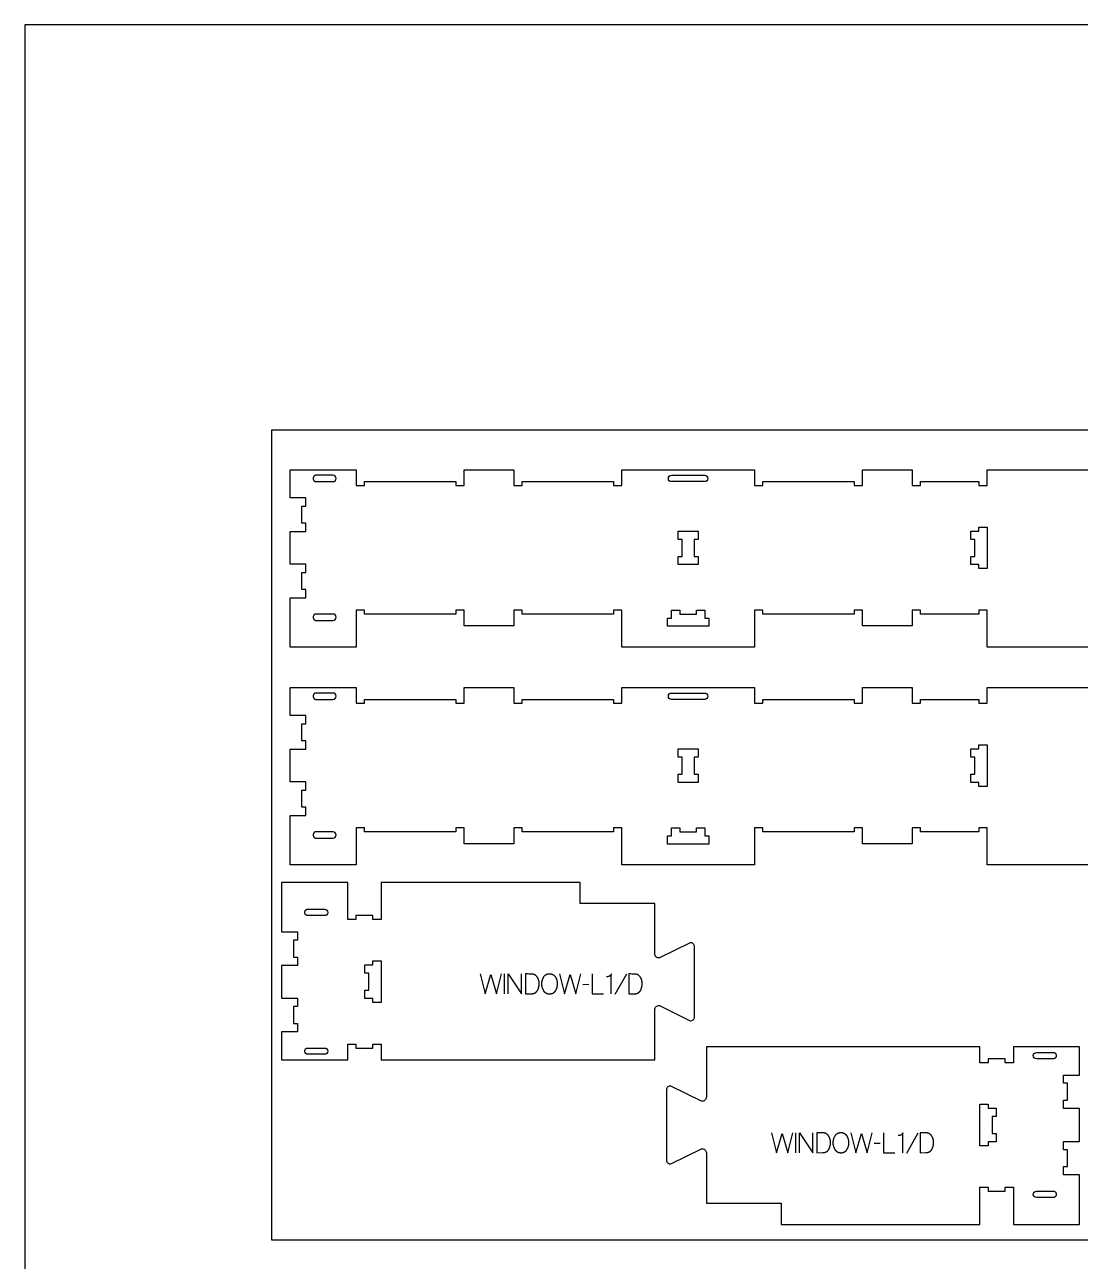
# Model space of a CAD drawing. Extents: x 0 to 4485, y 0 to 8771.
# Drawn here: x 0 to 1590, y 3731 to 5593 of the extents above; entities that cross this region are included whole.
import ezdxf

# ---------------------------------------------------------------- set-up
doc = ezdxf.new("R2010")
doc.units = 0
for name, color, linetype in [('0_SHEET_SPRUCEPLY_2440X122', 1, 'CONTINUOUS'), ('1_ANYTOOL_1MMDEEP_LABELS_S', 2, 'CONTINUOUS'), ('3_ANYTOOL_CUTTHROUGH_INSID', 4, 'CONTINUOUS'), ('4_ANYTOOL_CUTTHROUGH_OUTSI', 5, 'CONTINUOUS'), ('DONOTCUT', 7, 'CONTINUOUS')]:
    doc.layers.add(name, color=color, linetype=linetype)

msp = doc.modelspace()

# ---------------------------------------------------------------- linework, layer by layer
at = {"layer": '0_SHEET_SPRUCEPLY_2440X122'}
msp.add_lwpolyline([(371.7, 4982.6), (371.7, 3762.6), (2811.7, 3762.6), (2811.7, 4982.6)], close=True, dxfattribs=at)
at = {"layer": '1_ANYTOOL_1MMDEEP_LABELS_S', "color": 2}
for points in [[(685.9, 4163.4), (693.6, 4133.4), (702.1, 4162.5), (710.6, 4133.4), (718.1, 4163.4)], [(722.4, 4163.4), (722.4, 4133.4)], [(728.4, 4133.4), (728.4, 4163.4), (748.5, 4133.4), (748.5, 4163.4)], [(805.3, 4163.4), (813, 4133.4), (821.5, 4162.5), (830, 4133.4), (837.5, 4163.4)], [(854.8, 4163.4), (854.8, 4133.4), (871.9, 4133.4)], [(883.6, 4133.4), (883.6, 4163.4), (883.6, 4163.3), (883.6, 4163.1), (883.5, 4163), (883.5, 4162.9), (883.5, 4162.7), (883.4, 4162.6), (883.4, 4162.4), (883.3, 4162.3), (883.3, 4162.2), (883.2, 4162.1), (883.2, 4162), (883.2, 4161.9), (883.1, 4161.9), (883.1, 4161.8), (883.1, 4161.8), (883, 4161.7), (883, 4161.6), (883, 4161.6), (882.9, 4161.5), (882.9, 4161.5), (882.8, 4161.4), (882.8, 4161.4), (882.8, 4161.3), (882.7, 4161.3), (882.7, 4161.2), (882.6, 4161.2), (882.6, 4161.1), (882.5, 4161.1), (882.5, 4161), (882.4, 4161), (882.4, 4160.9), (882.3, 4160.9), (882.2, 4160.8), (882.1, 4160.7), (882, 4160.6), (881.9, 4160.5), (881.8, 4160.4), (881.7, 4160.4), (881.5, 4160.3), (881.4, 4160.2), (881.3, 4160.2), (881.1, 4160.1), (881, 4160), (880.7, 4159.9), (880.4, 4159.8), (880.1, 4159.7), (879.9, 4159.6), (879.6, 4159.5), (879.3, 4159.4), (879, 4159.4), (878.7, 4159.3), (878.5, 4159.3), (878.2, 4159.2), (877.9, 4159.2), (877.7, 4159.1), (877.4, 4159.1), (877.1, 4159.1), (876.9, 4159.1), (876.6, 4159.1)], [(906.3, 4162.9), (889.1, 4132.2)], [(849.7, 4147.3), (840.9, 4147.2)], [(1124.8, 3924.1), (1132.5, 3894.1), (1141, 3923.2), (1149.5, 3894.1), (1157, 3924.1)], [(1161.3, 3924.1), (1161.3, 3894.1)], [(1167.3, 3894.1), (1167.3, 3924.1), (1187.4, 3894.1), (1187.4, 3924.1)], [(1244.2, 3924.1), (1251.9, 3894.1), (1260.4, 3923.2), (1268.9, 3894.1), (1276.4, 3924.1)], [(1293.7, 3924.1), (1293.7, 3894.1), (1310.8, 3894.1)], [(1322.5, 3894.1), (1322.5, 3924.1), (1322.5, 3924), (1322.5, 3923.8), (1322.5, 3923.7), (1322.4, 3923.5), (1322.4, 3923.4), (1322.3, 3923.3), (1322.3, 3923.1), (1322.3, 3923), (1322.2, 3922.9), (1322.1, 3922.7), (1322.1, 3922.7), (1322.1, 3922.6), (1322.1, 3922.6), (1322, 3922.5), (1322, 3922.4), (1322, 3922.4), (1321.9, 3922.3), (1321.9, 3922.3), (1321.8, 3922.2), (1321.8, 3922.2), (1321.8, 3922.1), (1321.7, 3922.1), (1321.7, 3922), (1321.6, 3921.9), (1321.6, 3921.9), (1321.6, 3921.8), (1321.5, 3921.8), (1321.5, 3921.7), (1321.4, 3921.7), (1321.4, 3921.7), (1321.3, 3921.6), (1321.3, 3921.6), (1321.2, 3921.5), (1321.1, 3921.4), (1320.9, 3921.3), (1320.8, 3921.2), (1320.7, 3921.1), (1320.6, 3921.1), (1320.5, 3921), (1320.3, 3920.9), (1320.2, 3920.8), (1320.1, 3920.8), (1319.9, 3920.7), (1319.6, 3920.6), (1319.3, 3920.5), (1319.1, 3920.4), (1318.8, 3920.3), (1318.5, 3920.2), (1318.2, 3920.1), (1317.9, 3920.1), (1317.7, 3920), (1317.4, 3919.9), (1317.1, 3919.9), (1316.9, 3919.9), (1316.6, 3919.8), (1316.3, 3919.8), (1316.1, 3919.8), (1315.8, 3919.8), (1315.5, 3919.8)], [(1345.2, 3923.6), (1328.1, 3892.8)], [(1288.6, 3908), (1279.8, 3907.9)]]:
    msp.add_lwpolyline(points, dxfattribs=at)
for points in [[(754.5, 4163.4), (754.5, 4133.4), (763.1, 4133.5), (763.5, 4133.5), (763.9, 4133.5), (764.3, 4133.5), (764.6, 4133.6), (765, 4133.6), (765.4, 4133.7), (765.8, 4133.8), (766.1, 4133.8), (766.5, 4133.9), (766.8, 4134), (767.1, 4134.1), (767.5, 4134.2), (767.8, 4134.4), (767.9, 4134.4), (768.1, 4134.5), (768.2, 4134.6), (768.4, 4134.6), (768.5, 4134.7), (768.7, 4134.8), (768.8, 4134.9), (769, 4134.9), (769.1, 4135), (769.2, 4135.1), (769.4, 4135.2), (769.5, 4135.3), (769.7, 4135.4), (769.8, 4135.5), (769.9, 4135.6), (770, 4135.7), (770.2, 4135.8), (770.3, 4135.9), (770.4, 4136), (770.5, 4136.1), (770.6, 4136.2), (770.7, 4136.3), (770.9, 4136.5), (771, 4136.6), (771.1, 4136.7), (771.2, 4136.8), (771.3, 4136.9), (771.4, 4137.1), (771.5, 4137.2), (771.6, 4137.3), (771.7, 4137.5), (771.8, 4137.6), (772, 4137.9), (772.1, 4138.2), (772.3, 4138.5), (772.6, 4139.1), (772.9, 4139.7), (773.2, 4140.4), (773.5, 4141), (773.7, 4141.7), (773.9, 4142.3), (774.1, 4143), (774.3, 4143.6), (774.4, 4144.3), (774.6, 4144.9), (774.7, 4145.6), (774.8, 4146.3), (774.8, 4147), (774.9, 4147.7), (774.9, 4148.4), (774.9, 4149.1), (774.9, 4149.7), (774.9, 4150.3), (774.8, 4150.9), (774.8, 4151.4), (774.7, 4152), (774.6, 4152.3), (774.6, 4152.6), (774.5, 4152.9), (774.4, 4153.1), (774.4, 4153.4), (774.3, 4153.7), (774.2, 4154), (774.1, 4154.2), (774, 4154.5), (774, 4154.8), (773.9, 4155.1), (773.7, 4155.3), (773.6, 4155.6), (773.5, 4155.9), (773.3, 4156.4), (773, 4156.9), (772.7, 4157.4), (772.4, 4157.9), (772.2, 4158.2), (772, 4158.5), (771.8, 4158.8), (771.6, 4159.1), (771.4, 4159.4), (771.2, 4159.6), (771, 4159.9), (770.8, 4160.1), (770.6, 4160.3), (770.3, 4160.6), (770.1, 4160.8), (769.9, 4161), (769.6, 4161.2), (769.4, 4161.4), (769.2, 4161.5), (768.9, 4161.7), (768.7, 4161.9), (768.4, 4162), (768.2, 4162.1), (767.9, 4162.3), (767.6, 4162.4), (767.4, 4162.5), (767.1, 4162.6), (766.8, 4162.7), (766.6, 4162.8), (766.3, 4162.9), (766, 4162.9), (765.7, 4163), (765.4, 4163), (765.1, 4163.1), (764.8, 4163.1), (764.5, 4163.1), (762.1, 4163.2), (759.6, 4163.3), (757.1, 4163.4)], [(791, 4163.7), (791.4, 4163.7), (791.7, 4163.7), (792.1, 4163.7), (792.4, 4163.7), (792.6, 4163.6), (792.8, 4163.6), (792.9, 4163.6), (793.1, 4163.5), (793.3, 4163.5), (793.4, 4163.5), (793.6, 4163.4), (793.8, 4163.4), (793.9, 4163.3), (794.1, 4163.3), (794.2, 4163.2), (794.4, 4163.2), (794.5, 4163.1), (794.7, 4163), (794.8, 4163), (795, 4162.9), (795.1, 4162.8), (795.3, 4162.8), (795.4, 4162.7), (795.6, 4162.6), (795.7, 4162.5), (795.8, 4162.4), (796, 4162.4), (796.1, 4162.3), (796.4, 4162.1), (796.6, 4161.9), (796.9, 4161.7), (797.1, 4161.5), (797.3, 4161.3), (797.6, 4161), (797.8, 4160.8), (798, 4160.6), (798.2, 4160.4), (798.4, 4160.1), (798.6, 4159.9), (798.8, 4159.6), (799, 4159.3), (799.2, 4159.1), (799.4, 4158.8), (799.5, 4158.5), (799.7, 4158.2), (799.9, 4157.9), (800, 4157.6), (800.2, 4157.3), (800.3, 4157), (800.5, 4156.7), (800.6, 4156.4), (800.7, 4156.1), (800.8, 4155.8), (800.9, 4155.5), (801.1, 4155.2), (801.2, 4154.8), (801.3, 4154.5), (801.3, 4154.2), (801.4, 4153.8), (801.5, 4153.5), (801.7, 4152.8), (801.8, 4152.1), (801.9, 4151.5), (802, 4150.8), (802, 4150.2), (802.1, 4149.5), (802.1, 4148.9), (802.1, 4148.2), (802.1, 4147.6), (802.1, 4147), (802, 4146.3), (802, 4145.7), (801.9, 4145), (801.7, 4144.4), (801.6, 4143.8), (801.4, 4143.1), (801.3, 4142.5), (801.1, 4141.9), (800.8, 4141.2), (800.6, 4140.6), (800.3, 4139.9), (800, 4139.3), (799.7, 4138.7), (799.4, 4138), (799.2, 4137.7), (799, 4137.4), (798.8, 4137.1), (798.6, 4136.8), (798.4, 4136.6), (798.2, 4136.3), (798, 4136), (797.8, 4135.8), (797.7, 4135.7), (797.6, 4135.6), (797.4, 4135.5), (797.3, 4135.3), (797.2, 4135.2), (797.1, 4135.1), (797, 4135), (796.8, 4134.9), (796.7, 4134.8), (796.6, 4134.7), (796.5, 4134.6), (796.3, 4134.5), (796.2, 4134.5), (796.1, 4134.4), (795.9, 4134.3), (795.8, 4134.2), (795.7, 4134.1), (795.5, 4134), (795.4, 4134), (795.3, 4133.9), (795.1, 4133.8), (795, 4133.8), (794.8, 4133.7), (794.7, 4133.6), (794.5, 4133.6), (794.4, 4133.5), (794.2, 4133.5), (794.1, 4133.4), (793.7, 4133.3), (793.4, 4133.2), (793.1, 4133.2), (792.8, 4133.1), (792.4, 4133.1), (792.1, 4133), (791.7, 4133), (791.4, 4132.9), (791, 4132.9), (790.7, 4132.9), (790.3, 4132.9), (789.9, 4132.9), (789.5, 4133), (789.2, 4133), (788.8, 4133.1), (788.5, 4133.1), (788.1, 4133.2), (787.8, 4133.3), (787.4, 4133.3), (787.1, 4133.4), (787, 4133.5), (786.8, 4133.5), (786.7, 4133.6), (786.5, 4133.7), (786.3, 4133.7), (786.2, 4133.8), (786, 4133.9), (785.9, 4133.9), (785.8, 4134), (785.6, 4134.1), (785.5, 4134.1), (785.3, 4134.2), (785.2, 4134.3), (785.1, 4134.4), (784.9, 4134.5), (784.8, 4134.6), (784.7, 4134.7), (784.5, 4134.8), (784.4, 4134.9), (784.3, 4135), (784.1, 4135.1), (784, 4135.2), (783.9, 4135.3), (783.8, 4135.4), (783.7, 4135.5), (783.5, 4135.6), (783.4, 4135.7), (783.3, 4135.8), (783.2, 4136), (783.1, 4136.1), (782.9, 4136.4), (782.7, 4136.6), (782.5, 4136.9), (782.3, 4137.2), (782.1, 4137.5), (781.9, 4137.8), (781.7, 4138.1), (781.4, 4138.8), (781.1, 4139.4), (780.8, 4140.1), (780.5, 4140.7), (780.3, 4141.4), (780, 4142), (779.8, 4142.7), (779.6, 4143.3), (779.5, 4144), (779.3, 4144.6), (779.2, 4145.3), (779.1, 4145.9), (779, 4146.6), (779, 4147.2), (779, 4147.9), (779, 4148.5), (779, 4149.2), (779, 4149.9), (779.1, 4150.6), (779.1, 4151.3), (779.2, 4151.9), (779.4, 4152.6), (779.5, 4153.3), (779.7, 4153.9), (779.9, 4154.6), (780.1, 4155.2), (780.3, 4155.8), (780.6, 4156.5), (780.9, 4157.1), (781.2, 4157.7), (781.5, 4158.3), (781.8, 4158.9), (782, 4159.2), (782.2, 4159.5), (782.4, 4159.8), (782.6, 4160.1), (782.8, 4160.3), (783, 4160.6), (783.3, 4160.8), (783.5, 4161), (783.6, 4161.1), (783.7, 4161.3), (783.9, 4161.4), (784, 4161.5), (784.1, 4161.6), (784.2, 4161.7), (784.4, 4161.8), (784.5, 4161.9), (784.6, 4162), (784.7, 4162), (784.9, 4162.1), (785, 4162.2), (785.2, 4162.3), (785.3, 4162.4), (785.4, 4162.5), (785.6, 4162.5), (785.7, 4162.6), (785.9, 4162.7), (786.2, 4162.8), (786.5, 4162.9), (786.8, 4163.1), (787.1, 4163.2), (787.4, 4163.3), (787.7, 4163.4), (788.1, 4163.4), (788.4, 4163.5), (788.8, 4163.6), (789.1, 4163.6), (789.5, 4163.7), (789.8, 4163.7), (790.2, 4163.7), (790.6, 4163.7)], [(909.8, 4163.4), (909.8, 4133.4), (918.3, 4133.5), (918.7, 4133.5), (919.1, 4133.5), (919.5, 4133.5), (919.9, 4133.6), (920.3, 4133.6), (920.6, 4133.7), (921, 4133.8), (921.3, 4133.8), (921.7, 4133.9), (922, 4134), (922.4, 4134.1), (922.7, 4134.2), (923, 4134.4), (923.2, 4134.4), (923.3, 4134.5), (923.5, 4134.6), (923.6, 4134.6), (923.8, 4134.7), (923.9, 4134.8), (924.1, 4134.9), (924.2, 4134.9), (924.3, 4135), (924.5, 4135.1), (924.6, 4135.2), (924.7, 4135.3), (924.9, 4135.4), (925, 4135.5), (925.1, 4135.6), (925.3, 4135.7), (925.4, 4135.8), (925.5, 4135.9), (925.6, 4136), (925.7, 4136.1), (925.9, 4136.2), (926, 4136.3), (926.1, 4136.5), (926.2, 4136.6), (926.3, 4136.7), (926.4, 4136.8), (926.5, 4136.9), (926.6, 4137.1), (926.7, 4137.2), (926.8, 4137.3), (926.9, 4137.5), (927, 4137.6), (927.2, 4137.9), (927.4, 4138.2), (927.5, 4138.5), (927.9, 4139.1), (928.1, 4139.7), (928.4, 4140.4), (928.7, 4141), (928.9, 4141.7), (929.1, 4142.3), (929.3, 4143), (929.5, 4143.6), (929.7, 4144.3), (929.8, 4144.9), (929.9, 4145.6), (930, 4146.3), (930.1, 4147), (930.1, 4147.7), (930.1, 4148.4), (930.2, 4149.1), (930.1, 4149.7), (930.1, 4150.3), (930.1, 4150.9), (930, 4151.4), (929.9, 4152), (929.9, 4152.3), (929.8, 4152.6), (929.7, 4152.9), (929.7, 4153.1), (929.6, 4153.4), (929.5, 4153.7), (929.4, 4154), (929.4, 4154.2), (929.3, 4154.5), (929.2, 4154.8), (929.1, 4155.1), (929, 4155.3), (928.9, 4155.6), (928.8, 4155.9), (928.5, 4156.4), (928.2, 4156.9), (928, 4157.4), (927.7, 4157.9), (927.5, 4158.2), (927.3, 4158.5), (927.1, 4158.8), (926.9, 4159.1), (926.7, 4159.4), (926.4, 4159.6), (926.2, 4159.9), (926, 4160.1), (925.8, 4160.3), (925.6, 4160.6), (925.3, 4160.8), (925.1, 4161), (924.9, 4161.2), (924.6, 4161.4), (924.4, 4161.5), (924.1, 4161.7), (923.9, 4161.9), (923.6, 4162), (923.4, 4162.1), (923.1, 4162.3), (922.9, 4162.4), (922.6, 4162.5), (922.3, 4162.6), (922.1, 4162.7), (921.8, 4162.8), (921.5, 4162.9), (921.2, 4162.9), (920.9, 4163), (920.6, 4163), (920.4, 4163.1), (920.1, 4163.1), (919.8, 4163.1), (917.3, 4163.2), (914.8, 4163.3), (912.3, 4163.4)], [(1193.4, 3924.1), (1193.4, 3894.1), (1202, 3894.2), (1202.4, 3894.2), (1202.8, 3894.2), (1203.2, 3894.2), (1203.6, 3894.3), (1203.9, 3894.3), (1204.3, 3894.4), (1204.7, 3894.4), (1205, 3894.5), (1205.4, 3894.6), (1205.7, 3894.7), (1206.1, 3894.8), (1206.4, 3894.9), (1206.7, 3895), (1206.9, 3895.1), (1207, 3895.2), (1207.2, 3895.2), (1207.3, 3895.3), (1207.5, 3895.4), (1207.6, 3895.5), (1207.8, 3895.5), (1207.9, 3895.6), (1208, 3895.7), (1208.2, 3895.8), (1208.3, 3895.9), (1208.4, 3896), (1208.6, 3896.1), (1208.7, 3896.2), (1208.8, 3896.3), (1209, 3896.4), (1209.1, 3896.5), (1209.2, 3896.6), (1209.3, 3896.7), (1209.4, 3896.8), (1209.6, 3896.9), (1209.7, 3897), (1209.8, 3897.1), (1209.9, 3897.3), (1210, 3897.4), (1210.1, 3897.5), (1210.2, 3897.6), (1210.3, 3897.8), (1210.4, 3897.9), (1210.5, 3898), (1210.6, 3898.2), (1210.7, 3898.3), (1210.9, 3898.6), (1211.1, 3898.9), (1211.2, 3899.2), (1211.5, 3899.8), (1211.8, 3900.4), (1212.1, 3901.1), (1212.4, 3901.7), (1212.6, 3902.3), (1212.8, 3903), (1213, 3903.6), (1213.2, 3904.3), (1213.3, 3905), (1213.5, 3905.6), (1213.6, 3906.3), (1213.7, 3907), (1213.8, 3907.7), (1213.8, 3908.4), (1213.8, 3909.1), (1213.8, 3909.8), (1213.8, 3910.4), (1213.8, 3911), (1213.8, 3911.5), (1213.7, 3912.1), (1213.6, 3912.7), (1213.5, 3913), (1213.5, 3913.3), (1213.4, 3913.5), (1213.4, 3913.8), (1213.3, 3914.1), (1213.2, 3914.4), (1213.1, 3914.7), (1213.1, 3914.9), (1213, 3915.2), (1212.9, 3915.5), (1212.8, 3915.7), (1212.7, 3916), (1212.6, 3916.3), (1212.4, 3916.5), (1212.2, 3917.1), (1211.9, 3917.6), (1211.7, 3918.1), (1211.4, 3918.6), (1211.2, 3918.9), (1211, 3919.2), (1210.8, 3919.5), (1210.6, 3919.8), (1210.4, 3920), (1210.1, 3920.3), (1209.9, 3920.5), (1209.7, 3920.8), (1209.5, 3921), (1209.3, 3921.2), (1209, 3921.5), (1208.8, 3921.7), (1208.6, 3921.9), (1208.3, 3922), (1208.1, 3922.2), (1207.8, 3922.4), (1207.6, 3922.5), (1207.3, 3922.7), (1207.1, 3922.8), (1206.8, 3923), (1206.6, 3923.1), (1206.3, 3923.2), (1206, 3923.3), (1205.8, 3923.4), (1205.5, 3923.5), (1205.2, 3923.6), (1204.9, 3923.6), (1204.6, 3923.7), (1204.3, 3923.7), (1204, 3923.8), (1203.7, 3923.8), (1203.4, 3923.8), (1201, 3923.9), (1198.5, 3924), (1196, 3924.1)], [(1229.9, 3924.4), (1230.3, 3924.4), (1230.7, 3924.4), (1231, 3924.4), (1231.4, 3924.3), (1231.5, 3924.3), (1231.7, 3924.3), (1231.9, 3924.3), (1232, 3924.2), (1232.2, 3924.2), (1232.4, 3924.1), (1232.5, 3924.1), (1232.7, 3924.1), (1232.8, 3924), (1233, 3924), (1233.2, 3923.9), (1233.3, 3923.9), (1233.5, 3923.8), (1233.6, 3923.7), (1233.8, 3923.7), (1233.9, 3923.6), (1234.1, 3923.5), (1234.2, 3923.5), (1234.3, 3923.4), (1234.5, 3923.3), (1234.6, 3923.2), (1234.7, 3923.1), (1234.9, 3923), (1235, 3922.9), (1235.3, 3922.8), (1235.5, 3922.6), (1235.8, 3922.4), (1236, 3922.2), (1236.3, 3921.9), (1236.5, 3921.7), (1236.7, 3921.5), (1236.9, 3921.3), (1237.1, 3921), (1237.3, 3920.8), (1237.5, 3920.5), (1237.7, 3920.3), (1237.9, 3920), (1238.1, 3919.8), (1238.3, 3919.5), (1238.5, 3919.2), (1238.6, 3918.9), (1238.8, 3918.6), (1238.9, 3918.3), (1239.1, 3918), (1239.2, 3917.7), (1239.4, 3917.4), (1239.5, 3917.1), (1239.6, 3916.8), (1239.8, 3916.5), (1239.9, 3916.2), (1240, 3915.9), (1240.1, 3915.5), (1240.2, 3915.2), (1240.3, 3914.9), (1240.4, 3914.5), (1240.4, 3914.2), (1240.6, 3913.5), (1240.7, 3912.8), (1240.8, 3912.2), (1240.9, 3911.5), (1241, 3910.8), (1241, 3910.2), (1241, 3909.5), (1241.1, 3908.9), (1241, 3908.3), (1241, 3907.6), (1241, 3907), (1240.9, 3906.4), (1240.8, 3905.7), (1240.7, 3905.1), (1240.5, 3904.5), (1240.4, 3903.8), (1240.2, 3903.2), (1240, 3902.5), (1239.8, 3901.9), (1239.5, 3901.3), (1239.2, 3900.6), (1238.9, 3900), (1238.6, 3899.4), (1238.3, 3898.7), (1238.1, 3898.4), (1237.9, 3898.1), (1237.7, 3897.8), (1237.6, 3897.5), (1237.4, 3897.2), (1237.1, 3897), (1236.9, 3896.7), (1236.7, 3896.5), (1236.6, 3896.4), (1236.5, 3896.2), (1236.4, 3896.1), (1236.3, 3896), (1236.1, 3895.9), (1236, 3895.8), (1235.9, 3895.7), (1235.8, 3895.6), (1235.6, 3895.5), (1235.5, 3895.4), (1235.4, 3895.3), (1235.3, 3895.2), (1235.1, 3895.1), (1235, 3895.1), (1234.9, 3895), (1234.7, 3894.9), (1234.6, 3894.8), (1234.5, 3894.7), (1234.3, 3894.7), (1234.2, 3894.6), (1234, 3894.5), (1233.9, 3894.5), (1233.7, 3894.4), (1233.6, 3894.3), (1233.4, 3894.3), (1233.3, 3894.2), (1233.1, 3894.2), (1233, 3894.1), (1232.7, 3894), (1232.4, 3893.9), (1232, 3893.9), (1231.7, 3893.8), (1231.4, 3893.7), (1231, 3893.7), (1230.7, 3893.7), (1230.3, 3893.6), (1229.9, 3893.6), (1229.6, 3893.6), (1229.2, 3893.6), (1228.8, 3893.6), (1228.4, 3893.7), (1228.1, 3893.7), (1227.7, 3893.7), (1227.4, 3893.8), (1227, 3893.9), (1226.7, 3893.9), (1226.4, 3894), (1226, 3894.1), (1225.9, 3894.2), (1225.7, 3894.2), (1225.6, 3894.3), (1225.4, 3894.3), (1225.3, 3894.4), (1225.1, 3894.5), (1225, 3894.5), (1224.8, 3894.6), (1224.7, 3894.7), (1224.5, 3894.8), (1224.4, 3894.8), (1224.3, 3894.9), (1224.1, 3895), (1224, 3895.1), (1223.8, 3895.2), (1223.7, 3895.3), (1223.6, 3895.3), (1223.4, 3895.4), (1223.3, 3895.5), (1223.2, 3895.6), (1223.1, 3895.7), (1222.9, 3895.8), (1222.8, 3896), (1222.7, 3896.1), (1222.6, 3896.2), (1222.5, 3896.3), (1222.3, 3896.4), (1222.2, 3896.5), (1222.1, 3896.7), (1222, 3896.8), (1221.8, 3897), (1221.6, 3897.3), (1221.4, 3897.6), (1221.2, 3897.9), (1221, 3898.2), (1220.8, 3898.5), (1220.6, 3898.8), (1220.3, 3899.4), (1220, 3900.1), (1219.7, 3900.7), (1219.4, 3901.4), (1219.2, 3902), (1219, 3902.7), (1218.7, 3903.3), (1218.6, 3904), (1218.4, 3904.6), (1218.3, 3905.3), (1218.1, 3906), (1218, 3906.6), (1218, 3907.3), (1217.9, 3907.9), (1217.9, 3908.6), (1217.9, 3909.2), (1217.9, 3909.9), (1217.9, 3910.6), (1218, 3911.3), (1218.1, 3912), (1218.2, 3912.6), (1218.3, 3913.3), (1218.4, 3913.9), (1218.6, 3914.6), (1218.8, 3915.2), (1219, 3915.9), (1219.2, 3916.5), (1219.5, 3917.1), (1219.8, 3917.8), (1220.1, 3918.4), (1220.4, 3919), (1220.8, 3919.6), (1220.9, 3919.9), (1221.1, 3920.2), (1221.3, 3920.5), (1221.5, 3920.7), (1221.8, 3921), (1222, 3921.2), (1222.2, 3921.5), (1222.4, 3921.7), (1222.5, 3921.8), (1222.7, 3921.9), (1222.8, 3922), (1222.9, 3922.1), (1223, 3922.3), (1223.2, 3922.4), (1223.3, 3922.4), (1223.4, 3922.5), (1223.5, 3922.6), (1223.7, 3922.7), (1223.8, 3922.8), (1223.9, 3922.9), (1224.1, 3923), (1224.2, 3923.1), (1224.4, 3923.1), (1224.5, 3923.2), (1224.6, 3923.3), (1224.8, 3923.4), (1225.1, 3923.5), (1225.4, 3923.6), (1225.7, 3923.8), (1226, 3923.9), (1226.3, 3924), (1226.7, 3924), (1227, 3924.1), (1227.3, 3924.2), (1227.7, 3924.3), (1228, 3924.3), (1228.4, 3924.4), (1228.8, 3924.4), (1229.1, 3924.4), (1229.5, 3924.4)], [(1348.7, 3924.1), (1348.7, 3894.1), (1357.2, 3894.2), (1357.6, 3894.2), (1358, 3894.2), (1358.4, 3894.2), (1358.8, 3894.3), (1359.2, 3894.3), (1359.5, 3894.4), (1359.9, 3894.4), (1360.3, 3894.5), (1360.6, 3894.6), (1361, 3894.7), (1361.3, 3894.8), (1361.6, 3894.9), (1361.9, 3895), (1362.1, 3895.1), (1362.2, 3895.2), (1362.4, 3895.2), (1362.5, 3895.3), (1362.7, 3895.4), (1362.8, 3895.5), (1363, 3895.5), (1363.1, 3895.6), (1363.3, 3895.7), (1363.4, 3895.8), (1363.5, 3895.9), (1363.7, 3896), (1363.8, 3896.1), (1363.9, 3896.2), (1364.1, 3896.3), (1364.2, 3896.4), (1364.3, 3896.5), (1364.4, 3896.6), (1364.5, 3896.7), (1364.7, 3896.8), (1364.8, 3896.9), (1364.9, 3897), (1365, 3897.1), (1365.1, 3897.3), (1365.2, 3897.4), (1365.3, 3897.5), (1365.4, 3897.6), (1365.5, 3897.8), (1365.6, 3897.9), (1365.7, 3898), (1365.8, 3898.2), (1365.9, 3898.3), (1366.1, 3898.6), (1366.3, 3898.9), (1366.5, 3899.2), (1366.8, 3899.8), (1367.1, 3900.4), (1367.3, 3901.1), (1367.6, 3901.7), (1367.8, 3902.3), (1368.1, 3903), (1368.2, 3903.6), (1368.4, 3904.3), (1368.6, 3905), (1368.7, 3905.6), (1368.8, 3906.3), (1368.9, 3907), (1369, 3907.7), (1369, 3908.4), (1369.1, 3909.1), (1369.1, 3909.8), (1369.1, 3910.4), (1369, 3911), (1369, 3911.5), (1368.9, 3912.1), (1368.8, 3912.7), (1368.8, 3913), (1368.7, 3913.3), (1368.7, 3913.5), (1368.6, 3913.8), (1368.5, 3914.1), (1368.4, 3914.4), (1368.4, 3914.7), (1368.3, 3914.9), (1368.2, 3915.2), (1368.1, 3915.5), (1368, 3915.7), (1367.9, 3916), (1367.8, 3916.3), (1367.7, 3916.5), (1367.4, 3917.1), (1367.2, 3917.6), (1366.9, 3918.1), (1366.6, 3918.6), (1366.4, 3918.9), (1366.2, 3919.2), (1366, 3919.5), (1365.8, 3919.8), (1365.6, 3920), (1365.4, 3920.3), (1365.2, 3920.5), (1364.9, 3920.8), (1364.7, 3921), (1364.5, 3921.2), (1364.3, 3921.5), (1364, 3921.7), (1363.8, 3921.9), (1363.6, 3922), (1363.3, 3922.2), (1363.1, 3922.4), (1362.8, 3922.5), (1362.6, 3922.7), (1362.3, 3922.8), (1362.1, 3923), (1361.8, 3923.1), (1361.5, 3923.2), (1361.3, 3923.3), (1361, 3923.4), (1360.7, 3923.5), (1360.4, 3923.6), (1360.1, 3923.6), (1359.9, 3923.7), (1359.6, 3923.7), (1359.3, 3923.8), (1359, 3923.8), (1358.7, 3923.8), (1356.2, 3923.9), (1353.8, 3924), (1351.2, 3924.1)]]:
    msp.add_lwpolyline(points, close=True, dxfattribs=at)
at = {"layer": '3_ANYTOOL_CUTTHROUGH_INSID', "color": 4}
for points in [[(464.3, 4914.6), (438.6, 4914.6), (438.5, 4914.6), (438.4, 4914.6), (438.3, 4914.6), (438.2, 4914.6), (438.1, 4914.6), (438, 4914.5), (437.9, 4914.5), (437.8, 4914.5), (437.7, 4914.5), (437.6, 4914.5), (437.5, 4914.4), (437.4, 4914.4), (437.3, 4914.4), (437.2, 4914.3), (437.1, 4914.3), (437, 4914.2), (436.9, 4914.2), (436.8, 4914.1), (436.8, 4914.1), (436.7, 4914), (436.6, 4914), (436.5, 4913.9), (436.4, 4913.8), (436.3, 4913.8), (436.2, 4913.7), (436.1, 4913.6), (436.1, 4913.6), (436, 4913.5), (435.9, 4913.4), (435.8, 4913.3), (435.8, 4913.2), (435.7, 4913.2), (435.6, 4913.1), (435.5, 4913), (435.5, 4912.9), (435.4, 4912.8), (435.4, 4912.7), (435.3, 4912.6), (435.2, 4912.5), (435.2, 4912.4), (435.1, 4912.3), (435.1, 4912.2), (435, 4912.1), (435, 4912), (435, 4911.9), (434.9, 4911.8), (434.9, 4911.7), (434.8, 4911.6), (434.8, 4911.5), (434.8, 4911.3), (434.7, 4911.2), (434.7, 4911.1), (434.7, 4911), (434.7, 4910.9), (434.7, 4910.8), (434.6, 4910.7), (434.6, 4910.6), (434.6, 4910.5), (434.6, 4910.4), (434.6, 4910.3), (434.6, 4910.2), (434.6, 4910.1), (434.6, 4909.9), (434.6, 4909.8), (434.6, 4909.7), (434.6, 4909.6), (434.6, 4909.5), (434.6, 4909.4), (434.6, 4909.3), (434.6, 4909.2), (434.6, 4909.1), (434.6, 4909), (434.7, 4908.9), (434.7, 4908.8), (434.7, 4908.7), (434.7, 4908.6), (434.7, 4908.4), (434.8, 4908.3), (434.8, 4908.2), (434.8, 4908.1), (434.9, 4908), (434.9, 4907.9), (435, 4907.8), (435, 4907.7), (435, 4907.6), (435.1, 4907.5), (435.1, 4907.4), (435.2, 4907.3), (435.2, 4907.2), (435.3, 4907.1), (435.4, 4907), (435.4, 4906.9), (435.5, 4906.8), (435.5, 4906.7), (435.6, 4906.6), (435.7, 4906.5), (435.8, 4906.4), (435.8, 4906.4), (435.9, 4906.3), (436, 4906.2), (436.1, 4906.1), (436.1, 4906), (436.2, 4906), (436.3, 4905.9), (436.4, 4905.8), (436.5, 4905.8), (436.6, 4905.7), (436.7, 4905.7), (436.8, 4905.6), (436.8, 4905.5), (436.9, 4905.5), (437, 4905.4), (437.1, 4905.4), (437.2, 4905.4), (437.3, 4905.3), (437.4, 4905.3), (437.5, 4905.3), (437.6, 4905.2), (437.7, 4905.2), (437.8, 4905.2), (437.9, 4905.2), (438, 4905.1), (438.1, 4905.1), (438.2, 4905.1), (438.3, 4905.1), (438.4, 4905.1), (438.5, 4905.1), (438.6, 4905.1), (464.3, 4905.1, 1)], [(974.3, 4914.6), (1024.3, 4914.6, -1), (1024.3, 4905.1), (974.3, 4905.1, -1)], [(464.3, 4696.1, 1), (464.3, 4705.6), (438.6, 4705.6), (438.5, 4705.6), (438.4, 4705.6), (438.3, 4705.6), (438.2, 4705.6), (438.1, 4705.6), (438, 4705.5), (437.9, 4705.5), (437.8, 4705.5), (437.7, 4705.5), (437.6, 4705.5), (437.5, 4705.4), (437.4, 4705.4), (437.3, 4705.4), (437.2, 4705.3), (437.1, 4705.3), (437, 4705.2), (436.9, 4705.2), (436.8, 4705.1), (436.8, 4705.1), (436.7, 4705), (436.6, 4705), (436.5, 4704.9), (436.4, 4704.8), (436.3, 4704.8), (436.2, 4704.7), (436.1, 4704.6), (436.1, 4704.6), (436, 4704.5), (435.9, 4704.4), (435.8, 4704.3), (435.8, 4704.2), (435.7, 4704.2), (435.6, 4704.1), (435.5, 4704), (435.5, 4703.9), (435.4, 4703.8), (435.4, 4703.7), (435.3, 4703.6), (435.2, 4703.5), (435.2, 4703.4), (435.1, 4703.3), (435.1, 4703.2), (435, 4703.1), (435, 4703), (435, 4702.9), (434.9, 4702.8), (434.9, 4702.7), (434.8, 4702.6), (434.8, 4702.5), (434.8, 4702.3), (434.7, 4702.2), (434.7, 4702.1), (434.7, 4702), (434.7, 4701.9), (434.7, 4701.8), (434.6, 4701.7), (434.6, 4701.6), (434.6, 4701.5), (434.6, 4701.4), (434.6, 4701.3), (434.6, 4701.2), (434.6, 4701.1), (434.6, 4700.9), (434.6, 4700.8), (434.6, 4700.7), (434.6, 4700.6), (434.6, 4700.5), (434.6, 4700.4), (434.6, 4700.3), (434.6, 4700.2), (434.6, 4700.1), (434.6, 4700), (434.7, 4699.9), (434.7, 4699.8), (434.7, 4699.7), (434.7, 4699.6), (434.7, 4699.4), (434.8, 4699.3), (434.8, 4699.2), (434.8, 4699.1), (434.9, 4699), (434.9, 4698.9), (435, 4698.8), (435, 4698.7), (435, 4698.6), (435.1, 4698.5), (435.1, 4698.4), (435.2, 4698.3), (435.2, 4698.2), (435.3, 4698.1), (435.4, 4698), (435.4, 4697.9), (435.5, 4697.8), (435.5, 4697.7), (435.6, 4697.6), (435.7, 4697.5), (435.8, 4697.4), (435.8, 4697.4), (435.9, 4697.3), (436, 4697.2), (436.1, 4697.1), (436.1, 4697), (436.2, 4697), (436.3, 4696.9), (436.4, 4696.8), (436.5, 4696.8), (436.6, 4696.7), (436.7, 4696.7), (436.8, 4696.6), (436.8, 4696.5), (436.9, 4696.5), (437, 4696.4), (437.1, 4696.4), (437.2, 4696.4), (437.3, 4696.3), (437.4, 4696.3), (437.5, 4696.3), (437.6, 4696.2), (437.7, 4696.2), (437.8, 4696.2), (437.9, 4696.2), (438, 4696.1), (438.1, 4696.1), (438.2, 4696.1), (438.3, 4696.1), (438.4, 4696.1), (438.5, 4696.1), (438.6, 4696.1)], [(464.3, 4586.6), (438.6, 4586.6), (438.5, 4586.6), (438.4, 4586.6), (438.3, 4586.6), (438.2, 4586.6), (438.1, 4586.6), (438, 4586.5), (437.9, 4586.5), (437.8, 4586.5), (437.7, 4586.5), (437.6, 4586.5), (437.5, 4586.4), (437.4, 4586.4), (437.3, 4586.4), (437.2, 4586.3), (437.1, 4586.3), (437, 4586.2), (436.9, 4586.2), (436.8, 4586.1), (436.8, 4586.1), (436.7, 4586), (436.6, 4586), (436.5, 4585.9), (436.4, 4585.8), (436.3, 4585.8), (436.2, 4585.7), (436.1, 4585.6), (436.1, 4585.6), (436, 4585.5), (435.9, 4585.4), (435.8, 4585.3), (435.8, 4585.2), (435.7, 4585.2), (435.6, 4585.1), (435.5, 4585), (435.5, 4584.9), (435.4, 4584.8), (435.4, 4584.7), (435.3, 4584.6), (435.2, 4584.5), (435.2, 4584.4), (435.1, 4584.3), (435.1, 4584.2), (435, 4584.1), (435, 4584), (435, 4583.9), (434.9, 4583.8), (434.9, 4583.7), (434.8, 4583.6), (434.8, 4583.5), (434.8, 4583.3), (434.7, 4583.2), (434.7, 4583.1), (434.7, 4583), (434.7, 4582.9), (434.7, 4582.8), (434.6, 4582.7), (434.6, 4582.6), (434.6, 4582.5), (434.6, 4582.4), (434.6, 4582.3), (434.6, 4582.2), (434.6, 4582.1), (434.6, 4581.9), (434.6, 4581.8), (434.6, 4581.7), (434.6, 4581.6), (434.6, 4581.5), (434.6, 4581.4), (434.6, 4581.3), (434.6, 4581.2), (434.6, 4581.1), (434.6, 4581), (434.7, 4580.9), (434.7, 4580.8), (434.7, 4580.7), (434.7, 4580.6), (434.7, 4580.4), (434.8, 4580.3), (434.8, 4580.2), (434.8, 4580.1), (434.9, 4580), (434.9, 4579.9), (435, 4579.8), (435, 4579.7), (435, 4579.6), (435.1, 4579.5), (435.1, 4579.4), (435.2, 4579.3), (435.2, 4579.2), (435.3, 4579.1), (435.4, 4579), (435.4, 4578.9), (435.5, 4578.8), (435.5, 4578.7), (435.6, 4578.6), (435.7, 4578.5), (435.8, 4578.4), (435.8, 4578.4), (435.9, 4578.3), (436, 4578.2), (436.1, 4578.1), (436.1, 4578), (436.2, 4578), (436.3, 4577.9), (436.4, 4577.8), (436.5, 4577.8), (436.6, 4577.7), (436.7, 4577.7), (436.8, 4577.6), (436.8, 4577.5), (436.9, 4577.5), (437, 4577.4), (437.1, 4577.4), (437.2, 4577.4), (437.3, 4577.3), (437.4, 4577.3), (437.5, 4577.3), (437.6, 4577.2), (437.7, 4577.2), (437.8, 4577.2), (437.9, 4577.2), (438, 4577.1), (438.1, 4577.1), (438.2, 4577.1), (438.3, 4577.1), (438.4, 4577.1), (438.5, 4577.1), (438.6, 4577.1), (464.3, 4577.1, 1)], [(974.3, 4586.6), (1024.3, 4586.6, -1), (1024.3, 4577.1), (974.3, 4577.1, -1)], [(464.3, 4368.1, 1), (464.3, 4377.6), (438.6, 4377.6), (438.5, 4377.6), (438.4, 4377.6), (438.3, 4377.6), (438.2, 4377.6), (438.1, 4377.6), (438, 4377.5), (437.9, 4377.5), (437.8, 4377.5), (437.7, 4377.5), (437.6, 4377.5), (437.5, 4377.4), (437.4, 4377.4), (437.3, 4377.4), (437.2, 4377.3), (437.1, 4377.3), (437, 4377.2), (436.9, 4377.2), (436.8, 4377.1), (436.8, 4377.1), (436.7, 4377), (436.6, 4377), (436.5, 4376.9), (436.4, 4376.8), (436.3, 4376.8), (436.2, 4376.7), (436.1, 4376.6), (436.1, 4376.6), (436, 4376.5), (435.9, 4376.4), (435.8, 4376.3), (435.8, 4376.2), (435.7, 4376.2), (435.6, 4376.1), (435.5, 4376), (435.5, 4375.9), (435.4, 4375.8), (435.4, 4375.7), (435.3, 4375.6), (435.2, 4375.5), (435.2, 4375.4), (435.1, 4375.3), (435.1, 4375.2), (435, 4375.1), (435, 4375), (435, 4374.9), (434.9, 4374.8), (434.9, 4374.7), (434.8, 4374.6), (434.8, 4374.5), (434.8, 4374.3), (434.7, 4374.2), (434.7, 4374.1), (434.7, 4374), (434.7, 4373.9), (434.7, 4373.8), (434.6, 4373.7), (434.6, 4373.6), (434.6, 4373.5), (434.6, 4373.4), (434.6, 4373.3), (434.6, 4373.2), (434.6, 4373.1), (434.6, 4372.9), (434.6, 4372.8), (434.6, 4372.7), (434.6, 4372.6), (434.6, 4372.5), (434.6, 4372.4), (434.6, 4372.3), (434.6, 4372.2), (434.6, 4372.1), (434.6, 4372), (434.7, 4371.9), (434.7, 4371.8), (434.7, 4371.7), (434.7, 4371.6), (434.7, 4371.4), (434.8, 4371.3), (434.8, 4371.2), (434.8, 4371.1), (434.9, 4371), (434.9, 4370.9), (435, 4370.8), (435, 4370.7), (435, 4370.6), (435.1, 4370.5), (435.1, 4370.4), (435.2, 4370.3), (435.2, 4370.2), (435.3, 4370.1), (435.4, 4370), (435.4, 4369.9), (435.5, 4369.8), (435.5, 4369.7), (435.6, 4369.6), (435.7, 4369.5), (435.8, 4369.4), (435.8, 4369.4), (435.9, 4369.3), (436, 4369.2), (436.1, 4369.1), (436.1, 4369), (436.2, 4369), (436.3, 4368.9), (436.4, 4368.8), (436.5, 4368.8), (436.6, 4368.7), (436.7, 4368.7), (436.8, 4368.6), (436.8, 4368.5), (436.9, 4368.5), (437, 4368.4), (437.1, 4368.4), (437.2, 4368.4), (437.3, 4368.3), (437.4, 4368.3), (437.5, 4368.3), (437.6, 4368.2), (437.7, 4368.2), (437.8, 4368.2), (437.9, 4368.2), (438, 4368.1), (438.1, 4368.1), (438.2, 4368.1), (438.3, 4368.1), (438.4, 4368.1), (438.5, 4368.1), (438.6, 4368.1)], [(451.7, 4260.8, -1), (451.7, 4251.3), (426, 4251.3), (425.9, 4251.3), (425.8, 4251.4), (425.7, 4251.4), (425.6, 4251.4), (425.5, 4251.4), (425.4, 4251.4), (425.3, 4251.4), (425.2, 4251.4), (425.1, 4251.5), (425, 4251.5), (424.9, 4251.5), (424.8, 4251.5), (424.7, 4251.6), (424.6, 4251.6), (424.5, 4251.7), (424.4, 4251.7), (424.3, 4251.7), (424.2, 4251.8), (424.1, 4251.9), (424, 4251.9), (424, 4252), (423.9, 4252), (423.8, 4252.1), (423.7, 4252.2), (423.6, 4252.2), (423.5, 4252.3), (423.4, 4252.4), (423.4, 4252.5), (423.3, 4252.5), (423.2, 4252.6), (423.1, 4252.7), (423.1, 4252.8), (423, 4252.9), (422.9, 4253), (422.9, 4253.1), (422.8, 4253.1), (422.7, 4253.2), (422.7, 4253.3), (422.6, 4253.4), (422.6, 4253.5), (422.5, 4253.6), (422.5, 4253.7), (422.4, 4253.8), (422.4, 4254), (422.3, 4254.1), (422.3, 4254.2), (422.3, 4254.3), (422.2, 4254.4), (422.2, 4254.5), (422.2, 4254.6), (422.1, 4254.7), (422.1, 4254.8), (422.1, 4254.9), (422.1, 4255), (422, 4255.1), (422, 4255.2), (422, 4255.4), (422, 4255.5), (422, 4255.6), (422, 4255.7), (422, 4255.8), (422, 4255.9), (422, 4256), (422, 4256.1), (422, 4256.2), (422, 4256.3), (422, 4256.4), (422, 4256.5), (422, 4256.6), (422, 4256.7), (422, 4256.8), (422, 4256.9), (422, 4257.1), (422.1, 4257.2), (422.1, 4257.3), (422.1, 4257.4), (422.1, 4257.5), (422.2, 4257.6), (422.2, 4257.7), (422.2, 4257.8), (422.3, 4257.9), (422.3, 4258), (422.3, 4258.1), (422.4, 4258.2), (422.4, 4258.3), (422.5, 4258.5), (422.5, 4258.6), (422.6, 4258.7), (422.6, 4258.8), (422.7, 4258.9), (422.7, 4258.9), (422.8, 4259), (422.9, 4259.1), (422.9, 4259.2), (423, 4259.3), (423.1, 4259.4), (423.1, 4259.5), (423.2, 4259.6), (423.3, 4259.7), (423.4, 4259.7), (423.4, 4259.8), (423.5, 4259.9), (423.6, 4260), (423.7, 4260), (423.8, 4260.1), (423.9, 4260.2), (424, 4260.2), (424, 4260.3), (424.1, 4260.3), (424.2, 4260.4), (424.3, 4260.4), (424.4, 4260.5), (424.5, 4260.5), (424.6, 4260.6), (424.7, 4260.6), (424.8, 4260.6), (424.9, 4260.7), (425, 4260.7), (425.1, 4260.7), (425.2, 4260.8), (425.3, 4260.8), (425.4, 4260.8), (425.5, 4260.8), (425.6, 4260.8), (425.7, 4260.8), (425.8, 4260.8), (425.9, 4260.8), (426, 4260.8)], [(451.7, 4042.3), (426, 4042.3), (425.9, 4042.3), (425.8, 4042.4), (425.7, 4042.4), (425.6, 4042.4), (425.5, 4042.4), (425.4, 4042.4), (425.3, 4042.4), (425.2, 4042.4), (425.1, 4042.5), (425, 4042.5), (424.9, 4042.5), (424.8, 4042.5), (424.7, 4042.6), (424.6, 4042.6), (424.5, 4042.7), (424.4, 4042.7), (424.3, 4042.7), (424.2, 4042.8), (424.1, 4042.9), (424, 4042.9), (424, 4043), (423.9, 4043), (423.8, 4043.1), (423.7, 4043.2), (423.6, 4043.2), (423.5, 4043.3), (423.4, 4043.4), (423.4, 4043.5), (423.3, 4043.5), (423.2, 4043.6), (423.1, 4043.7), (423.1, 4043.8), (423, 4043.9), (422.9, 4044), (422.9, 4044.1), (422.8, 4044.1), (422.7, 4044.2), (422.7, 4044.3), (422.6, 4044.4), (422.6, 4044.5), (422.5, 4044.6), (422.5, 4044.7), (422.4, 4044.8), (422.4, 4045), (422.3, 4045.1), (422.3, 4045.2), (422.3, 4045.3), (422.2, 4045.4), (422.2, 4045.5), (422.2, 4045.6), (422.1, 4045.7), (422.1, 4045.8), (422.1, 4045.9), (422.1, 4046), (422, 4046.1), (422, 4046.2), (422, 4046.4), (422, 4046.5), (422, 4046.6), (422, 4046.7), (422, 4046.8), (422, 4046.9), (422, 4047), (422, 4047.1), (422, 4047.2), (422, 4047.3), (422, 4047.4), (422, 4047.5), (422, 4047.6), (422, 4047.7), (422, 4047.8), (422, 4047.9), (422, 4048.1), (422.1, 4048.2), (422.1, 4048.3), (422.1, 4048.4), (422.1, 4048.5), (422.2, 4048.6), (422.2, 4048.7), (422.2, 4048.8), (422.3, 4048.9), (422.3, 4049), (422.3, 4049.1), (422.4, 4049.2), (422.4, 4049.3), (422.5, 4049.5), (422.5, 4049.6), (422.6, 4049.7), (422.6, 4049.8), (422.7, 4049.9), (422.7, 4049.9), (422.8, 4050), (422.9, 4050.1), (422.9, 4050.2), (423, 4050.3), (423.1, 4050.4), (423.1, 4050.5), (423.2, 4050.6), (423.3, 4050.7), (423.4, 4050.7), (423.4, 4050.8), (423.5, 4050.9), (423.6, 4051), (423.7, 4051), (423.8, 4051.1), (423.9, 4051.2), (424, 4051.2), (424, 4051.3), (424.1, 4051.3), (424.2, 4051.4), (424.3, 4051.4), (424.4, 4051.5), (424.5, 4051.5), (424.6, 4051.6), (424.7, 4051.6), (424.8, 4051.6), (424.9, 4051.7), (425, 4051.7), (425.1, 4051.7), (425.2, 4051.8), (425.3, 4051.8), (425.4, 4051.8), (425.5, 4051.8), (425.6, 4051.8), (425.7, 4051.8), (425.8, 4051.8), (425.9, 4051.8), (426, 4051.8), (451.7, 4051.8, -1)], [(1524, 4045.1), (1549.7, 4045.1), (1549.8, 4045.1), (1549.9, 4045.1), (1550, 4045.1), (1550.1, 4045.1), (1550.2, 4045.1), (1550.3, 4045.1), (1550.4, 4045.1), (1550.5, 4045.1), (1550.6, 4045), (1550.7, 4045), (1550.8, 4045), (1550.9, 4044.9), (1551, 4044.9), (1551.1, 4044.9), (1551.2, 4044.8), (1551.3, 4044.8), (1551.4, 4044.7), (1551.5, 4044.7), (1551.6, 4044.6), (1551.7, 4044.6), (1551.8, 4044.5), (1551.8, 4044.5), (1551.9, 4044.4), (1552, 4044.3), (1552.1, 4044.3), (1552.2, 4044.2), (1552.3, 4044.1), (1552.3, 4044), (1552.4, 4044), (1552.5, 4043.9), (1552.6, 4043.8), (1552.6, 4043.7), (1552.7, 4043.6), (1552.8, 4043.5), (1552.9, 4043.4), (1552.9, 4043.3), (1553, 4043.2), (1553, 4043.1), (1553.1, 4043), (1553.1, 4042.9), (1553.2, 4042.8), (1553.2, 4042.7), (1553.3, 4042.6), (1553.3, 4042.5), (1553.4, 4042.4), (1553.4, 4042.3), (1553.5, 4042.2), (1553.5, 4042.1), (1553.5, 4042), (1553.6, 4041.9), (1553.6, 4041.8), (1553.6, 4041.7), (1553.6, 4041.6), (1553.7, 4041.5), (1553.7, 4041.4), (1553.7, 4041.2), (1553.7, 4041.1), (1553.7, 4041), (1553.7, 4040.9), (1553.7, 4040.8), (1553.7, 4040.7), (1553.8, 4040.6), (1553.8, 4040.5), (1553.8, 4040.4), (1553.8, 4040.3), (1553.8, 4040.2), (1553.7, 4040.1), (1553.7, 4040), (1553.7, 4039.9), (1553.7, 4039.7), (1553.7, 4039.6), (1553.7, 4039.5), (1553.7, 4039.4), (1553.7, 4039.3), (1553.6, 4039.2), (1553.6, 4039.1), (1553.6, 4039), (1553.6, 4038.9), (1553.5, 4038.8), (1553.5, 4038.7), (1553.5, 4038.6), (1553.4, 4038.5), (1553.4, 4038.3), (1553.3, 4038.2), (1553.3, 4038.1), (1553.2, 4038), (1553.2, 4037.9), (1553.1, 4037.8), (1553.1, 4037.7), (1553, 4037.6), (1553, 4037.5), (1552.9, 4037.4), (1552.9, 4037.3), (1552.8, 4037.3), (1552.7, 4037.2), (1552.6, 4037.1), (1552.6, 4037), (1552.5, 4036.9), (1552.4, 4036.8), (1552.3, 4036.7), (1552.3, 4036.7), (1552.2, 4036.6), (1552.1, 4036.5), (1552, 4036.4), (1551.9, 4036.4), (1551.8, 4036.3), (1551.8, 4036.3), (1551.7, 4036.2), (1551.6, 4036.1), (1551.5, 4036.1), (1551.4, 4036), (1551.3, 4036), (1551.2, 4035.9), (1551.1, 4035.9), (1551, 4035.9), (1550.9, 4035.8), (1550.8, 4035.8), (1550.7, 4035.8), (1550.6, 4035.7), (1550.5, 4035.7), (1550.4, 4035.7), (1550.3, 4035.7), (1550.2, 4035.7), (1550.1, 4035.7), (1550, 4035.7), (1549.9, 4035.6), (1549.8, 4035.6), (1549.7, 4035.6), (1524, 4035.6, -1)], [(1524, 3826.6, -1), (1524, 3836.1), (1549.7, 3836.1), (1549.8, 3836.1), (1549.9, 3836.1), (1550, 3836.1), (1550.1, 3836.1), (1550.2, 3836.1), (1550.3, 3836.1), (1550.4, 3836.1), (1550.5, 3836.1), (1550.6, 3836), (1550.7, 3836), (1550.8, 3836), (1550.9, 3835.9), (1551, 3835.9), (1551.1, 3835.9), (1551.2, 3835.8), (1551.3, 3835.8), (1551.4, 3835.7), (1551.5, 3835.7), (1551.6, 3835.6), (1551.7, 3835.6), (1551.8, 3835.5), (1551.8, 3835.5), (1551.9, 3835.4), (1552, 3835.3), (1552.1, 3835.3), (1552.2, 3835.2), (1552.3, 3835.1), (1552.3, 3835), (1552.4, 3835), (1552.5, 3834.9), (1552.6, 3834.8), (1552.6, 3834.7), (1552.7, 3834.6), (1552.8, 3834.5), (1552.9, 3834.4), (1552.9, 3834.3), (1553, 3834.2), (1553, 3834.1), (1553.1, 3834), (1553.1, 3833.9), (1553.2, 3833.8), (1553.2, 3833.7), (1553.3, 3833.6), (1553.3, 3833.5), (1553.4, 3833.4), (1553.4, 3833.3), (1553.5, 3833.2), (1553.5, 3833.1), (1553.5, 3833), (1553.6, 3832.9), (1553.6, 3832.8), (1553.6, 3832.7), (1553.6, 3832.6), (1553.7, 3832.5), (1553.7, 3832.4), (1553.7, 3832.2), (1553.7, 3832.1), (1553.7, 3832), (1553.7, 3831.9), (1553.7, 3831.8), (1553.7, 3831.7), (1553.8, 3831.6), (1553.8, 3831.5), (1553.8, 3831.4), (1553.8, 3831.3), (1553.8, 3831.2), (1553.7, 3831.1), (1553.7, 3831), (1553.7, 3830.9), (1553.7, 3830.7), (1553.7, 3830.6), (1553.7, 3830.5), (1553.7, 3830.4), (1553.7, 3830.3), (1553.6, 3830.2), (1553.6, 3830.1), (1553.6, 3830), (1553.6, 3829.9), (1553.5, 3829.8), (1553.5, 3829.7), (1553.5, 3829.6), (1553.4, 3829.5), (1553.4, 3829.3), (1553.3, 3829.2), (1553.3, 3829.1), (1553.2, 3829), (1553.2, 3828.9), (1553.1, 3828.8), (1553.1, 3828.7), (1553, 3828.6), (1553, 3828.5), (1552.9, 3828.4), (1552.9, 3828.3), (1552.8, 3828.3), (1552.7, 3828.2), (1552.6, 3828.1), (1552.6, 3828), (1552.5, 3827.9), (1552.4, 3827.8), (1552.3, 3827.7), (1552.3, 3827.7), (1552.2, 3827.6), (1552.1, 3827.5), (1552, 3827.4), (1551.9, 3827.4), (1551.8, 3827.3), (1551.8, 3827.3), (1551.7, 3827.2), (1551.6, 3827.1), (1551.5, 3827.1), (1551.4, 3827), (1551.3, 3827), (1551.2, 3826.9), (1551.1, 3826.9), (1551, 3826.9), (1550.9, 3826.8), (1550.8, 3826.8), (1550.7, 3826.8), (1550.6, 3826.7), (1550.5, 3826.7), (1550.4, 3826.7), (1550.3, 3826.7), (1550.2, 3826.7), (1550.1, 3826.7), (1550, 3826.7), (1549.9, 3826.6), (1549.8, 3826.6), (1549.7, 3826.6)]]:
    msp.add_lwpolyline(points, format="xyb", close=True, dxfattribs=at)
for points in [[(990.1, 4792.5), (990.1, 4818), (984.1, 4818), (984.1, 4830.5), (1014.6, 4830.5), (1014.6, 4818), (1008.6, 4818), (1008.6, 4792.5), (1014.6, 4792.5), (1014.6, 4780), (984.1, 4780), (984.1, 4792.5)], [(1449.6, 4774), (1437.1, 4774), (1437.1, 4780), (1425.1, 4780), (1425.1, 4792.5), (1431.1, 4792.5), (1431.1, 4818), (1425.1, 4818), (1425.1, 4830.5), (1437.1, 4830.5), (1437.1, 4836.5), (1449.6, 4836.5)], [(1012.1, 4705.6), (1012.1, 4711.6), (1024.6, 4711.6), (1024.6, 4699.6), (1030.6, 4699.6), (1030.6, 4687.1), (968.1, 4687.1), (968.1, 4699.6), (974.1, 4699.6), (974.1, 4711.6), (986.6, 4711.6), (986.6, 4705.6)], [(1449.6, 4446), (1437.1, 4446), (1437.1, 4452), (1425.1, 4452), (1425.1, 4464.5), (1431.1, 4464.5), (1431.1, 4490), (1425.1, 4490), (1425.1, 4502.5), (1437.1, 4502.5), (1437.1, 4508.5), (1449.6, 4508.5)], [(990.1, 4464.5), (990.1, 4490), (984.1, 4490), (984.1, 4502.5), (1014.6, 4502.5), (1014.6, 4490), (1008.6, 4490), (1008.6, 4464.5), (1014.6, 4464.5), (1014.6, 4452), (984.1, 4452), (984.1, 4464.5)], [(1012.1, 4377.6), (1012.1, 4383.6), (1024.6, 4383.6), (1024.6, 4371.6), (1030.6, 4371.6), (1030.6, 4359.1), (968.1, 4359.1), (968.1, 4371.6), (974.1, 4371.6), (974.1, 4383.6), (986.6, 4383.6), (986.6, 4377.6)], [(536.7, 4120.4), (524.5, 4120.4), (524.5, 4126.4), (512.5, 4126.4), (512.5, 4138.9), (518.5, 4138.9), (518.5, 4164.4), (512.5, 4164.4), (512.5, 4176.9), (524.5, 4176.9), (524.5, 4182.9), (537, 4182.9), (537, 4120.4)], [(1439, 3967.1), (1451.3, 3967.1), (1451.3, 3961.1), (1463.3, 3961.1), (1463.3, 3948.6), (1457.3, 3948.6), (1457.3, 3923.1), (1463.3, 3923.1), (1463.3, 3910.6), (1451.3, 3910.6), (1451.3, 3904.6), (1438.8, 3904.6), (1438.8, 3967.1)]]:
    msp.add_lwpolyline(points, close=True, dxfattribs=at)
at = {"layer": '4_ANYTOOL_CUTTHROUGH_OUTSI', "color": 5}
for points in [[(1749.1, 4655.6), (1449.6, 4655.6), (1449.6, 4711.6), (1437.1, 4711.6), (1437.1, 4705.6), (1349.1, 4705.6), (1349.1, 4711.6), (1336.6, 4711.6), (1336.6, 4687.6), (1262.1, 4687.6), (1262.1, 4711.6), (1249.6, 4711.6), (1249.6, 4705.6), (1111.6, 4705.6), (1111.6, 4711.6), (1099.1, 4711.6), (1099.1, 4711.3), (1099.1, 4655.6), (899.6, 4655.6), (899.6, 4711.3), (899.6, 4711.6), (887.1, 4711.6), (887.1, 4705.6), (749.1, 4705.6), (749.1, 4711.6), (736.6, 4711.6), (736.6, 4687.6), (662.1, 4687.6), (662.1, 4711.6), (649.6, 4711.6), (649.6, 4705.6), (511.6, 4705.6), (511.6, 4711.6), (499.1, 4711.6), (499.1, 4711.3), (499.1, 4655.6), (399.6, 4655.6), (399.6, 4730.1), (423.6, 4730.1), (423.6, 4730.3), (423.6, 4742.3), (423.6, 4742.6), (417.6, 4742.6), (417.6, 4768.1), (423.6, 4768.1), (423.6, 4768.3), (423.6, 4780.3), (423.6, 4780.6), (399.6, 4780.6), (399.6, 4830.1), (423.6, 4830.1), (423.6, 4830.3), (423.6, 4842.3), (423.6, 4842.6), (417.6, 4842.6), (417.6, 4868.1), (423.6, 4868.1), (423.6, 4868.3), (423.6, 4880.3), (423.6, 4880.6), (399.6, 4880.6), (399.6, 4923.1), (499.1, 4923.1), (499.1, 4899.3), (499.1, 4899.1), (511.6, 4899.1), (511.6, 4905.1), (649.6, 4905.1), (649.6, 4899.1), (662.1, 4899.1), (662.1, 4923.1), (736.6, 4923.1), (736.6, 4899.3), (736.6, 4899.1), (749.1, 4899.1), (749.1, 4905.1), (887.1, 4905.1), (887.1, 4899.3), (887.1, 4899.1), (899.6, 4899.1), (899.6, 4899.3), (899.6, 4923.1), (1099.1, 4923.1), (1099.1, 4899.3), (1099.1, 4899.1), (1111.6, 4899.1), (1111.6, 4899.3), (1111.6, 4905.1), (1149.3, 4905.1), (1249.6, 4905.1), (1249.6, 4899.1), (1262.1, 4899.1), (1262.1, 4923.1), (1336.6, 4923.1), (1336.6, 4899.1), (1349.1, 4899.1), (1349.1, 4905.1), (1437.1, 4905.1), (1437.1, 4899.3), (1437.1, 4899.1), (1449.6, 4899.1), (1449.6, 4899.3), (1449.6, 4923.1), (2049.3, 4923.1)], [(1749.1, 4327.6), (1449.6, 4327.6), (1449.6, 4383.6), (1437.1, 4383.6), (1437.1, 4377.6), (1349.1, 4377.6), (1349.1, 4383.6), (1336.6, 4383.6), (1336.6, 4359.6), (1262.1, 4359.6), (1262.1, 4383.6), (1249.6, 4383.6), (1249.6, 4377.6), (1111.6, 4377.6), (1111.6, 4383.6), (1099.1, 4383.6), (1099.1, 4383.3), (1099.1, 4327.6), (899.6, 4327.6), (899.6, 4383.3), (899.6, 4383.6), (887.1, 4383.6), (887.1, 4377.6), (749.1, 4377.6), (749.1, 4383.6), (736.6, 4383.6), (736.6, 4359.6), (662.1, 4359.6), (662.1, 4383.6), (649.6, 4383.6), (649.6, 4377.6), (511.6, 4377.6), (511.6, 4383.3), (511.6, 4383.6), (499.1, 4383.6), (499.1, 4383.3), (499.1, 4327.6), (399.6, 4327.6), (399.6, 4402.1), (423.6, 4402.1), (423.6, 4402.3), (423.6, 4414.3), (423.6, 4414.6), (417.6, 4414.6), (417.6, 4440.1), (423.6, 4440.1), (423.6, 4440.3), (423.6, 4452.3), (423.6, 4452.6), (399.6, 4452.6), (399.6, 4502.1), (423.6, 4502.1), (423.6, 4502.3), (423.6, 4514.3), (423.6, 4514.6), (417.6, 4514.6), (417.6, 4540.1), (423.6, 4540.1), (423.6, 4540.3), (423.6, 4552.3), (423.6, 4552.6), (399.6, 4552.6), (399.6, 4595.1), (499.1, 4595.1), (499.1, 4571.3), (499.1, 4571.1), (511.6, 4571.1), (511.6, 4577.1), (649.6, 4577.1), (649.6, 4571.1), (662.1, 4571.1), (662.1, 4595.1), (736.6, 4595.1), (736.6, 4571.3), (736.6, 4571.1), (749.1, 4571.1), (749.1, 4577.1), (887.1, 4577.1), (887.1, 4571.3), (887.1, 4571.1), (899.6, 4571.1), (899.6, 4571.3), (899.6, 4595.1), (1099.1, 4595.1), (1099.1, 4571.3), (1099.1, 4571.1), (1111.6, 4571.1), (1111.6, 4577.1), (1149.3, 4577.1), (1249.6, 4577.1), (1249.6, 4571.1), (1262.1, 4571.1), (1262.1, 4595.1), (1336.6, 4595.1), (1336.6, 4571.1), (1349.1, 4571.1), (1349.1, 4577.1), (1437.1, 4577.1), (1437.1, 4571.3), (1437.1, 4571.1), (1449.6, 4571.1), (1449.6, 4595.1), (2049.3, 4595.1)]]:
    msp.add_lwpolyline(points, dxfattribs=at)
for points in [[(949, 4109.5, -0.463455), (956.2, 4115.7), (956.3, 4115.7), (956.3, 4115.7), (1002.3, 4093), (1002.3, 4093, 0.461531), (1009, 4098.7), (1009, 4204.5, 0.461531), (1002.3, 4210.2), (956.3, 4187.5), (956.3, 4187.5), (956.2, 4187.5), (956.2, 4187.5, -0.463455), (949, 4193.7), (949, 4269.3), (836.5, 4269.3), (836.5, 4301.3), (537, 4301.3), (537, 4245.3), (524.5, 4245.3), (524.5, 4245.6), (524.5, 4251.3), (499, 4251.3), (499, 4245.3), (486.5, 4245.3), (486.5, 4245.6), (486.5, 4301.3), (387, 4301.3), (387, 4226.8), (411, 4226.8), (411, 4226.6), (411, 4214.6), (411, 4214.3), (405, 4214.3), (405, 4188.8), (411, 4188.8), (411, 4188.6), (411, 4176.6), (411, 4176.3), (387, 4176.3), (387, 4126.8), (411, 4126.8), (411, 4126.6), (411, 4114.6), (411, 4114.3), (405, 4114.3), (405, 4088.8), (411, 4088.8), (411, 4088.6), (411, 4076.6), (411, 4076.3), (387, 4076.3), (387, 4033.8), (486.5, 4033.8), (486.5, 4057.6), (486.5, 4057.8), (499, 4057.8), (499, 4057.6), (499, 4051.8), (524.5, 4051.8), (524.5, 4057.8), (537, 4057.8), (537, 4057.6), (537, 4033.8), (949, 4033.8), (949, 4109.5)], [(1026.8, 3978, -0.463455), (1019.5, 3971.8), (1019.4, 3971.8), (1019.4, 3971.8), (973.4, 3994.5), (973.4, 3994.5, 0.461531), (966.8, 3988.8), (966.8, 3883, 0.220464), (968.8, 3878.6, 0.218803), (973.4, 3877.3), (1019.4, 3899.9), (1019.4, 3900), (1019.5, 3900), (1019.5, 3900, -0.463455), (1026.8, 3893.8), (1026.8, 3818.1), (1139.3, 3818.1), (1139.3, 3817.9), (1139.3, 3786.1), (1438.8, 3786.1), (1438.8, 3842.1), (1451.3, 3842.1), (1451.3, 3836.1), (1476.8, 3836.1), (1476.8, 3842.1), (1489.3, 3842.1), (1489.3, 3841.9), (1489.3, 3786.1), (1588.8, 3786.1), (1588.8, 3860.6), (1564.8, 3860.6), (1564.8, 3860.9), (1564.8, 3872.9), (1564.8, 3873.1), (1570.8, 3873.1), (1570.8, 3898.6), (1564.8, 3898.6), (1564.8, 3898.9), (1564.8, 3910.9), (1564.8, 3911.1), (1588.8, 3911.1), (1588.8, 3960.6), (1564.8, 3960.6), (1564.8, 3960.9), (1564.8, 3972.9), (1564.8, 3973.1), (1570.8, 3973.1), (1570.8, 3998.6), (1564.8, 3998.6), (1564.8, 3998.9), (1564.8, 4010.9), (1564.8, 4011.1), (1588.8, 4011.1), (1588.8, 4053.6), (1489.3, 4053.6), (1489.3, 4029.6), (1476.8, 4029.6), (1476.8, 4035.6), (1451.3, 4035.6), (1451.3, 4029.6), (1438.8, 4029.6), (1438.8, 4029.9), (1438.8, 4053.6), (1026.8, 4053.6), (1026.8, 3978)]]:
    msp.add_lwpolyline(points, format="xyb", close=True, dxfattribs=at)
at = {"layer": 'DONOTCUT'}
msp.add_lwpolyline([(0, 0), (3183.4, 0), (3183.4, 5593.4), (0, 5593.4)], close=True, dxfattribs=at)

doc.saveas('drawing.dxf')
